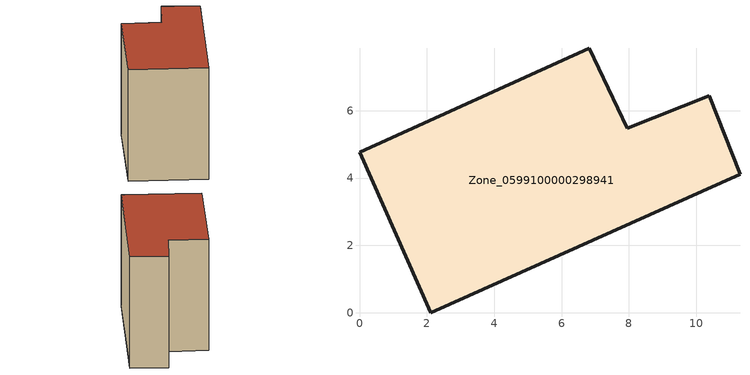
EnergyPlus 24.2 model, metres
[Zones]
Zone_0599100000298941
 floor ground (C_G): 2.11,0 0,4.76 6.83,7.86 7.95,5.48 10.38,6.44 11.3,4.11 z3.27
 wall outside (C_F): 2.11,0 11.3,4.11 10.38,6.44 7.95,5.48 6.83,7.86 0,4.76 2.11,0 z3.27:11.08
 roof outside (C_R): 0,4.76 2.11,0 11.3,4.11 10.38,6.44 7.95,5.48 6.83,7.86 z11.08
[BUILDING]
Pand.0599100000298941: North Axis=0; Terrain=City; Loads Convergence Tolerance Value=0.04; Temperature Convergence Tolerance Value=0.4; Solar Distribution=FullExterior; Maximum Number of Warmup Days=25; Minimum Number of Warmup Days=1
[Site:Location]
Rotterdam.The.Hague.AP_ZH_NLD Design_Conditions: Latitude=51.96; Longitude=4.45; Time Zone=1; Elevation=-4.5
[SITE:GROUNDTEMPERATURE:BUILDINGSURFACE]
18, 18, 18, 18, 18, 18, 18, 18, 18, 18, 18, 18
[MATERIAL] Thermal Absorptance=0.9; Solar Absorptance=0.7; Visible Absorptance=0.7
Name | Roughness | Thickness | Conductivity | Density | Specific Heat
G.TI.1946 | MediumSmooth | 0.15 | 1 | 540 | 1210
F.TI.1946 | Rough | 0.3 | 0.857143 | 1920 | 840
R.TI.1946 | MediumRough | 0.2 | 0.1 | 1500 | 1000
[CONSTRUCTION]
C_G: G.TI.1946
C_F: F.TI.1946
C_R: R.TI.1946
[ZONE]
Zone_0599100000298941: Type=1; Multiplier=1; Ceiling Height=Autocalculate; Volume=Autocalculate; Floor Area=autocalculate; Part of Total Floor Area=Yes
[ZONEINFILTRATION:DESIGNFLOWRATE]
Infil_Zone_0599100000298941: Zone or ZoneList or Space or SpaceList=Zone_0599100000298941; Schedule=AlwaysOn; Design Flow Rate Calculation Method=Flow/Area; Flow Rate per Floor Area=0.003; Constant Term Coefficient=1; Temperature Term Coefficient=0; Velocity Term Coefficient=0; Velocity Squared Term Coefficient=0
[HVACTEMPLATE:ZONE:IDEALLOADSAIRSYSTEM]
Zone_0599100000298941: Maximum Heating Supply Air Temperature=50; Minimum Cooling Supply Air Temperature=13; Maximum Heating Supply Air Humidity Ratio=0.0156; Minimum Cooling Supply Air Humidity Ratio=0.0077; Heating Limit=NoLimit; Cooling Limit=NoLimit; Dehumidification Control Type=ConstantSensibleHeatRatio; Cooling Sensible Heat Ratio=0.7; Dehumidification Setpoint=60; Humidification Control Type=None; Humidification Setpoint=30; Outdoor Air Method=None; Outdoor Air Flow Rate per Person=0.00944; Outdoor Air Flow Rate per Zone Floor Area=0; Outdoor Air Flow Rate per Zone=0; Demand Controlled Ventilation Type=None; Outdoor Air Economizer Type=NoEconomizer; Heat Recovery Type=None; Sensible Heat Recovery Effectiveness=0.7; Latent Heat Recovery Effectiveness=0.65
[ZONECONTROL:THERMOSTAT]
ThermostatControl_Zone_0599100000298941: Zone or ZoneList=Zone_0599100000298941; Control Type Schedule=DualSetpointControlType; Control 1=Thermostat_Zone_0599100000298941; Temperature Difference Between Cutout And Setpoint=0
[THERMOSTATSETPOINT:DUALSETPOINT]
Thermostat_Zone_0599100000298941: Heating Setpoint Temperature Schedule=HeatingSetpoint_Zone_0599100000298941; Cooling Setpoint Temperature Schedule=CoolingSetpoint_Zone_0599100000298941
[SCHEDULE:COMPACT]
HeatingSetpoint_Zone_0599100000298941: Through: 12/31, For: AllDays, Until: 24:00, 21
CoolingSetpoint_Zone_0599100000298941: Through: 12/31, For: AllDays, Until: 24:00, 24
DualSetpointControlType: Through: 12/31, For: AllDays, Until: 24:00, 4
AlwaysOn: Through: 12/31, For: AllDays, Until: 24:00, 1
